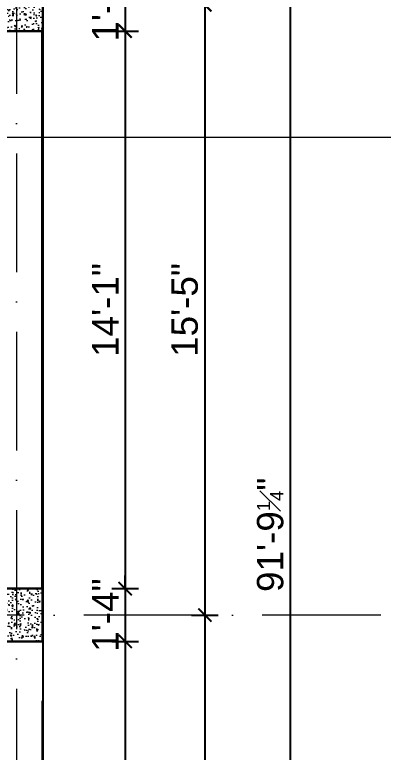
# Model space of a CAD drawing. Header units: inches. Extents: x 10755 to 33653, y -10992 to 10708.
# Drawn here: x 16495.9 to 16607.7, y 6625.2 to 6848.8 of the extents above; entities that cross this region are included whole.
import ezdxf

# ---------------------------------------------------------------- set-up
doc = ezdxf.new("R2010")
doc.units = ezdxf.units.IN
doc.header["$MEASUREMENT"] = 0
doc.linetypes.add('ACAD_ISO10W100', pattern=[18, 12, -3, 0, -3])
for name, color, linetype, lineweight in [('centerline', 9, 'ACAD_ISO10W100', 5), ('col', 1, 'Continuous', 30), ('dim', 6, 'Continuous', 13), ('dimension center - 8', 134, 'Continuous', 13), ('dimension element- 8', 5, 'Continuous', 13), ('dimension overall - 8', 185, 'Continuous', 13), ('DIMINSION', 5, 'Continuous', 15), ('hatch- rcc', 252, 'Continuous', 5), ('SECTION LINE1', 6, 'Continuous', 18), ('wall', 1, 'Continuous', 35)]:
    doc.layers.add(name, color=color, linetype=linetype, lineweight=lineweight)
doc.layers.get('DIMINSION').off()
doc.styles.get("Standard").update_dxf_attribs({"font": 'arial.ttf'})
doc.dimstyles.new('S8', dxfattribs={"dimscale": 8, "dimtxt": 1, "dimasz": 0.5, "dimexe": 0.5, "dimexo": 0.5, "dimgap": 0.25, "dimtad": 1, "dimzin": 3, "dimdsep": 46, "dimlunit": 4, "dimtxsty": 'Standard', "dimblk": 'ARCHTICK', "dimcen": 0, "dimclrd": 256, "dimclre": 256, "dimclrt": 6, "dimadec": 0, "dimazin": 0, "dimtfac": 0.5, "dimtix": 1, "dimtmove": 1, "dimatfit": 3, "dimfxl": 0.5, "dimfxlon": 1, "dimfrac": 1, "dimtolj": 1, "dimtzin": 0, "dimarcsym": 1})

# ---------------------------------------------------------------- blocks, each defined once
blk = doc.blocks.new('EWEWRTT')
at = {"layer": 'centerline', "ltscale": 3}
for p, q in [((176719.7960008084, -3623.43162992053), (176719.7960008084, -4988.84956905616)), ((176830.3065709621, -4304.396273865772), (176184.9538346842, -4304.396273865801))]:
    blk.add_line(p, q, dxfattribs=at)
blk = doc.blocks.new('ERWEWRTRT')
at = {"layer": 'SECTION LINE1', "linetype": 'Continuous', "ltscale": 30}
blk.add_line((176971.9171745174, -4159.504954709752), (177670.829761292, -4159.504954709751), dxfattribs=at)
blk = doc.blocks.new('ETERWEWE')
at = {"layer": 'hatch- rcc', "linetype": 'Continuous', "ltscale": 30}
h = blk.add_hatch(dxfattribs=at)
h.set_pattern_fill('AR-CONC', color=256, scale=0.5, style=0)
h.set_pattern_definition([(49.99999999999999, (0, 0), (3.586300913003767, -0.3137606749129755), [0.375, -4.125]), (355, (0, 0), (-0.693756668065, 3.760960668500059), [0.3, -3.3]), (100.45144446, (0.298858405, -0.02614672), (2.89254423363556, 3.447199954843147), [0.3187009599999999, -3.505710559999999]), (46.18420000000002, (0, 1), (5.336206653357862, -0.8275964039653827), [0.5624999999999999, -6.187499999999999]), (96.63563549, (0.444683725, 0.931033465), (4.673309728371142, 4.870593003872752), [0.47805171, -5.258568799999999]), (351.1841639899999, (0, 1), (4.673309725273866, 4.870593001349951), [0.45, -4.950000005]), (21, (0.5, 0.75), (2.984535260592308, -2.013094453326694), [0.375, -4.125]), (326.0000000000001, (0.5, 0.75), (1.216576659607909, 3.625750225234265), [0.3, -3.3]), (71.45144474, (0.74871127, 0.58224213), (4.201111883649856, 1.612655764031769), [0.31870095, -3.50571056]), (37.50000000000001, (0, 0), (0.06079927658645334, 1.664469269156557), [0, -3.26, 0, -3.35, 0, -3.3125]), (7.499999999999999, (0, 0), (1.315347687210743, 1.972058559411801), [0, -1.91, 0, -3.185, 0, -1.2625]), (327.5, (-1.115, 0), (2.669112180862045, -0.1127743586718988), [0, -1.25, 0, -3.9, 0, -5.175]), (317.5, (-1.615, 0), (2.915930846711931, 0.5005249116615886), [0, -1.625, 0, -2.59, 0, -3.675])])
h.paths.add_polyline_path([(159423.2306644279, -3794.582087043891), (159439.2306644279, -3794.582087043891), (159439.2306644279, -3778.582087043891), (159423.2306644279, -3778.582087043891)])
at = {"layer": 'col', "linetype": 'Continuous', "ltscale": 30}
blk.add_lwpolyline([(159423.2306644279, -3794.582087043891), (159423.2306644279, -3778.582087043891), (159439.2306644279, -3778.582087043891), (159439.2306644279, -3794.582087043891), (159423.2306644279, -3794.582087043891)], dxfattribs=at)
blk = doc.blocks.new('wewerrr')
at = {"layer": 'DIMINSION', "linetype": 'Continuous'}
for p in [(17288.56532102133, -332.8141844810725), (17288.56533638053, -332.8141844810707), (17288.4865751834, -517.8141993871068), (17288.4865905426, -517.814199387105)]:
    blk.add_blockref('ETERWEWE', p, dxfattribs=at)
blk = doc.blocks.new('_ArchTick')
at = {"color": 0, "const_width": 0.15}
blk.add_lwpolyline([(-0.5, -0.5), (0.5, 0.5)], dxfattribs=at)
blk = doc.blocks.new('*D999')
at = {"layer": 'Defpoints', "color": 0, "transparency": 16777216}
for p in [(16504.43421468957, 6859.818798959486), (16504.32655855074, 6843.818798959486), (16529.42144865263, 6843.818798959486)]:
    blk.add_point(p, dxfattribs=at)
at = {"layer": 'dimension element- 8', "lineweight": -2, "transparency": 16777216}
for p, q in [((16529.42144865263, 6859.818798959486), (16529.42144865263, 6863.818798959486)), ((16525.42144865263, 6859.818798959486), (16533.42144865263, 6859.818798959486)), ((16529.42144865263, 6859.818798959486), (16529.42144865263, 6843.818798959486)), ((16525.42144865263, 6843.818798959486), (16533.42144865263, 6843.818798959486)), ((16529.42144865263, 6843.818798959486), (16529.42144865263, 6839.818798959486))]:
    blk.add_line(p, q, dxfattribs=at)
at = {"layer": 'dimension element- 8', "lineweight": -2, "transparency": 16777216, "xscale": 4, "yscale": 4, "zscale": 4}
for p, rotation in [((16529.42144865263, 6859.818798959486), 270), ((16529.42144865263, 6843.818798959486), 90)]:
    blk.add_blockref('_ArchTick', p, dxfattribs=dict(at, rotation=rotation))
at = {"layer": 'dimension element- 8', "color": 6, "transparency": 16777216, "insert": (16523.40507757487, 6851.818798959489), "char_height": 8, "attachment_point": 5, "rotation": 90}
blk.add_mtext('\\A1;1\'-4"', dxfattribs=at)
blk = doc.blocks.new('*D1000')
at = {"layer": 'Defpoints', "color": 0, "transparency": 16777216}
for p in [(16504.32655855074, 6843.818798959486), (16504.41381397255, 6674.818784053452), (16529.42144865263, 6674.818784053452)]:
    blk.add_point(p, dxfattribs=at)
at = {"layer": 'dimension element- 8', "lineweight": -2, "transparency": 16777216}
for p, q in [((16525.42144865263, 6843.818798959486), (16533.42144865263, 6843.818798959486)), ((16529.42144865263, 6843.818798959486), (16529.42144865263, 6674.818784053452)), ((16525.42144865263, 6674.818784053452), (16533.42144865263, 6674.818784053452))]:
    blk.add_line(p, q, dxfattribs=at)
at = {"layer": 'dimension element- 8', "lineweight": -2, "transparency": 16777216, "xscale": 4, "yscale": 4, "zscale": 4}
for p, rotation in [((16529.42144865263, 6843.818798959486), 90), ((16529.42144865263, 6674.818784053452), 270)]:
    blk.add_blockref('_ArchTick', p, dxfattribs=dict(at, rotation=rotation))
at = {"layer": 'dimension element- 8', "color": 6, "transparency": 16777216, "insert": (16523.40507757487, 6759.318791506472), "char_height": 8, "attachment_point": 5, "rotation": 90}
blk.add_mtext('\\A1;14\'-1"', dxfattribs=at)
blk = doc.blocks.new('*D1001')
at = {"layer": 'Defpoints', "color": 0, "transparency": 16777216}
for p in [(16504.41381397255, 6674.818784053452), (16504.35545349243, 6658.818784053452), (16529.42144865263, 6658.818784053452)]:
    blk.add_point(p, dxfattribs=at)
at = {"layer": 'dimension element- 8', "lineweight": -2, "transparency": 16777216}
for p, q in [((16529.42144865263, 6674.818784053452), (16529.42144865263, 6678.818784053452)), ((16525.42144865263, 6674.818784053452), (16533.42144865263, 6674.818784053452)), ((16529.42144865263, 6674.818784053452), (16529.42144865263, 6658.818784053452)), ((16525.42144865263, 6658.818784053452), (16533.42144865263, 6658.818784053452)), ((16529.42144865263, 6658.818784053452), (16529.42144865263, 6654.818784053452))]:
    blk.add_line(p, q, dxfattribs=at)
at = {"layer": 'dimension element- 8', "lineweight": -2, "transparency": 16777216, "xscale": 4, "yscale": 4, "zscale": 4}
for p, rotation in [((16529.42144865263, 6674.818784053452), 270), ((16529.42144865263, 6658.818784053452), 90)]:
    blk.add_blockref('_ArchTick', p, dxfattribs=dict(at, rotation=rotation))
at = {"layer": 'dimension element- 8', "color": 6, "transparency": 16777216, "insert": (16523.40507757487, 6666.818784053455), "char_height": 8, "attachment_point": 5, "rotation": 90}
blk.add_mtext('\\A1;1\'-4"', dxfattribs=at)
blk = doc.blocks.new('*D1002')
at = {"layer": 'Defpoints', "color": 0, "transparency": 16777216}
for p in [(16504.35545349243, 6658.818784053452), (16504.41381397255, 6434.818801300335), (16529.42144865263, 6434.818801300335)]:
    blk.add_point(p, dxfattribs=at)
at = {"layer": 'dimension element- 8', "lineweight": -2, "transparency": 16777216}
for p, q in [((16525.42144865263, 6658.818784053452), (16533.42144865263, 6658.818784053452)), ((16529.42144865263, 6658.818784053452), (16529.42144865263, 6434.818801300335)), ((16525.42144865263, 6434.818801300335), (16533.42144865263, 6434.818801300335))]:
    blk.add_line(p, q, dxfattribs=at)
at = {"layer": 'dimension element- 8', "lineweight": -2, "transparency": 16777216, "xscale": 4, "yscale": 4, "zscale": 4}
for p, rotation in [((16529.42144865263, 6658.818784053452), 90), ((16529.42144865263, 6434.818801300335), 270)]:
    blk.add_blockref('_ArchTick', p, dxfattribs=dict(at, rotation=rotation))
at = {"layer": 'dimension element- 8', "color": 6, "transparency": 16777216, "insert": (16523.33686475086, 6546.818792676896), "char_height": 8, "attachment_point": 5, "rotation": 90}
blk.add_mtext('\\A1;18\'-8"', dxfattribs=at)
blk = doc.blocks.new('*D1407')
at = {"layer": 'Defpoints', "color": 0, "transparency": 16777216}
for p in [(16504.43596041718, 7241.818781159215), (16579.50627238097, 7241.818781159215), (16504.4342146896, 6140.480002348548)]:
    blk.add_point(p, dxfattribs=at)
at = {"layer": 'dimension overall - 8', "lineweight": -2, "transparency": 16777216}
for p, q in [((16575.50627238097, 7241.818781159215), (16583.50627238097, 7241.818781159215)), ((16579.50627238097, 6140.480002348548), (16579.50627238097, 7241.818781159215)), ((16575.50627238097, 6140.480002348548), (16583.50627238097, 6140.480002348548))]:
    blk.add_line(p, q, dxfattribs=at)
at = {"layer": 'dimension overall - 8', "lineweight": -2, "transparency": 16777216, "xscale": 4, "yscale": 4, "zscale": 4}
for p, rotation in [((16579.50627238097, 7241.818781159215), 90), ((16579.50627238097, 6140.480002348548), 270)]:
    blk.add_blockref('_ArchTick', p, dxfattribs=dict(at, rotation=rotation))
at = {"layer": 'dimension overall - 8', "color": 6, "transparency": 16777216, "insert": (16573.42168847919, 6691.149391753884), "char_height": 8, "attachment_point": 5, "rotation": 90}
blk.add_mtext('\\A1;91\'-9{\\H0.500000x;\\S1#4;}"', dxfattribs=at)
blk = doc.blocks.new('*D1404')
at = {"layer": 'Defpoints', "color": 0, "transparency": 16777216}
for p in [(16512.26392144032, 6851.81879895947), (16512.26391284588, 6666.818796618674), (16553.56877309378, 6666.818796618674)]:
    blk.add_point(p, dxfattribs=at)
at = {"layer": 'dimension center - 8', "lineweight": -2, "transparency": 16777216}
for p, q in [((16549.56877309378, 6851.81879895947), (16557.56877309378, 6851.81879895947)), ((16553.56877309378, 6851.81879895947), (16553.56877309378, 6666.818796618674)), ((16549.56877309378, 6666.818796618674), (16557.56877309378, 6666.818796618674))]:
    blk.add_line(p, q, dxfattribs=at)
at = {"layer": 'dimension center - 8', "lineweight": -2, "transparency": 16777216, "xscale": 4, "yscale": 4, "zscale": 4}
for p, rotation in [((16553.56877309378, 6851.81879895947), 90), ((16553.56877309378, 6666.818796618674), 270)]:
    blk.add_blockref('_ArchTick', p, dxfattribs=dict(at, rotation=rotation))
at = {"layer": 'dimension center - 8', "color": 6, "transparency": 16777216, "insert": (16547.484189192, 6759.318797789075), "char_height": 8, "attachment_point": 5, "rotation": 90}
blk.add_mtext('\\A1;15\'-5"', dxfattribs=at)
blk = doc.blocks.new('*D1405')
at = {"layer": 'Defpoints', "color": 0, "transparency": 16777216}
for p in [(16512.26391284588, 6666.818796618674), (16512.26390915598, 6426.818801300333), (16553.56877309378, 6426.818801300333)]:
    blk.add_point(p, dxfattribs=at)
at = {"layer": 'dimension center - 8', "lineweight": -2, "transparency": 16777216}
for p, q in [((16549.56877309378, 6666.818796618674), (16557.56877309378, 6666.818796618674)), ((16553.56877309378, 6666.818796618674), (16553.56877309378, 6426.818801300333)), ((16549.56877309378, 6426.818801300333), (16557.56877309378, 6426.818801300333))]:
    blk.add_line(p, q, dxfattribs=at)
at = {"layer": 'dimension center - 8', "lineweight": -2, "transparency": 16777216, "xscale": 4, "yscale": 4, "zscale": 4}
for p, rotation in [((16553.56877309378, 6666.818796618674), 90), ((16553.56877309378, 6426.818801300333), 270)]:
    blk.add_blockref('_ArchTick', p, dxfattribs=dict(at, rotation=rotation))
at = {"layer": 'dimension center - 8', "color": 6, "transparency": 16777216, "insert": (16547.484189192, 6546.818798959506), "char_height": 8, "attachment_point": 5, "rotation": 90}
blk.add_mtext('\\A1;20\'-0"', dxfattribs=at)
blk = doc.blocks.new('*D3627')
at = {"layer": 'Defpoints', "color": 0, "transparency": 16777216}
for p in [(31969.25430244148, 7241.818801298449), (11281.95273085246, 6632.819716091868), (31991.13553307858, 6632.819716091863)]:
    blk.add_point(p, dxfattribs=at)
at = {"layer": 'dim', "lineweight": -2, "transparency": 16777216}
for p, q in [((31987.13553307858, 7241.818801298449), (31995.13553307858, 7241.818801298449)), ((31991.13553307858, 7241.818801298449), (31991.13553307858, 6632.819716091863)), ((31987.13553307859, 6632.819716091863), (31995.13553307859, 6632.819716091863))]:
    blk.add_line(p, q, dxfattribs=at)
at = {"layer": 'dim', "lineweight": -2, "transparency": 16777216, "xscale": 4, "yscale": 4, "zscale": 4}
for p, rotation in [((31991.13553307858, 7241.818801298449), 90), ((31991.13553307858, 6632.819716091863), 270)]:
    blk.add_blockref('_ArchTick', p, dxfattribs=dict(at, rotation=rotation))
at = {"layer": 'dim', "color": 6, "transparency": 16777216, "insert": (31985.05094917681, 6937.319258695161), "char_height": 8, "attachment_point": 5, "rotation": 90}
blk.add_mtext('\\A1;50\'-9"', dxfattribs=at)

msp = doc.modelspace()

# ---------------------------------------------------------------- linework, layer by layer
at = {"layer": 'Defpoints'}
msp.add_lwpolyline([(16086.48687245688, 7285.818806230851), (16277.48674387133, 7285.818785003701), (16277.48674387133, 7225.818801300018), (16504.06361552555, 7225.818767384711), (16504.43582763121, 7225.818767384711), (16504.43582763121, 6181.810201298968), (16086.48687245688, 6181.810201298968), (16086.48687245688, 7285.818806230851)], dxfattribs=at)
at = {"layer": 'wall', "linetype": 'Continuous', "ltscale": 30}
for p, q in [((16504.35546885163, 6674.818784053454), (16504.32044966464, 6843.818798959486)), ((16504.35546885163, 6675.109593759669), (16504.32650871709, 6844.109608665709)), ((16504.35545349243, 6640.818784053452), (16504.35545349243, 6632.818801871005)), ((16504.3554534924, 6632.818801871006), (16504.36785174202, 6632.818801871005)), ((16504.36785174202, 6632.818801871005), (16504.43421468957, 6434.818801300333))]:
    msp.add_line(p, q, dxfattribs=at)

# ---------------------------------------------------------------- block references
msp.add_blockref('EWEWRTT', (-160223.3617861189, 10971.21507048445), dxfattribs=at)
at = {"layer": 'wall', "linetype": 'Continuous'}
msp.add_blockref('wewerrr', (-160223.3617861189, 10971.21507048445), dxfattribs=at)
at = {"layer": 'wall', "linetype": 'Continuous', "xscale": -1, "rotation": 180}
msp.add_blockref('ERWEWRTRT', (-161045.4639862974, 2652.205161064947), dxfattribs=at)

# ---------------------------------------------------------------- dimensions: what is measured, and where the dimension line sits
at = {"layer": 'dim'}
dim = msp.add_linear_dim(base=(31991.13553307858, 6632.819716091863), p1=(31969.25430244148, 7241.818801298449), p2=(11281.95273085246, 6632.819716091868), angle=90, dimstyle='S8', dxfattribs=at)
dim.commit()
dim.dimension.update_dxf_attribs({"geometry": '*D3627', "text_midpoint": (31985.05094917681, 6937.319258695161)})
at = {"layer": 'dimension center - 8'}
for base, p1, p2, picture, middle in [((16553.56877309378, 6666.818796618674), (16512.26392144032, 6851.81879895947), (16512.26391284588, 6666.818796618674), '*D1404', (16547.484189192, 6759.318797789075)), ((16553.56877309378, 6426.818801300333), (16512.26391284588, 6666.818796618674), (16512.26390915598, 6426.818801300333), '*D1405', (16547.484189192, 6546.818798959506))]:
    dim = msp.add_linear_dim(base=base, p1=p1, p2=p2, angle=90, dimstyle='S8', dxfattribs=at)
    dim.commit()
    dim.dimension.update_dxf_attribs({"geometry": picture, "text_midpoint": middle})
at = {"layer": 'dimension element- 8'}
for base, p1, p2, picture, middle in [((16529.42144865263, 6843.818798959486), (16504.43421468957, 6859.818798959486), (16504.32655855074, 6843.818798959486), '*D999', (16523.40507757487, 6851.818798959489)), ((16529.42144865263, 6674.818784053452), (16504.32655855074, 6843.818798959486), (16504.41381397255, 6674.818784053452), '*D1000', (16523.40507757487, 6759.318791506472)), ((16529.42144865263, 6658.818784053452), (16504.41381397255, 6674.818784053452), (16504.35545349243, 6658.818784053452), '*D1001', (16523.40507757487, 6666.818784053455)), ((16529.42144865263, 6434.818801300335), (16504.35545349243, 6658.818784053452), (16504.41381397255, 6434.818801300335), '*D1002', (16523.33686475086, 6546.818792676896))]:
    dim = msp.add_linear_dim(base=base, p1=p1, p2=p2, angle=90, dimstyle='S8', dxfattribs=at)
    dim.commit()
    dim.dimension.update_dxf_attribs({"geometry": picture, "text_midpoint": middle})
at = {"layer": 'dimension overall - 8'}
dim = msp.add_linear_dim(base=(16579.50627238097, 7241.818781159215), p1=(16504.4342146896, 6140.480002348548), p2=(16504.43596041718, 7241.818781159215), angle=90, dimstyle='S8', dxfattribs=at)
dim.commit()
dim.dimension.update_dxf_attribs({"geometry": '*D1407', "text_midpoint": (16573.42168847919, 6691.149391753884)})

doc.saveas('drawing.dxf')
